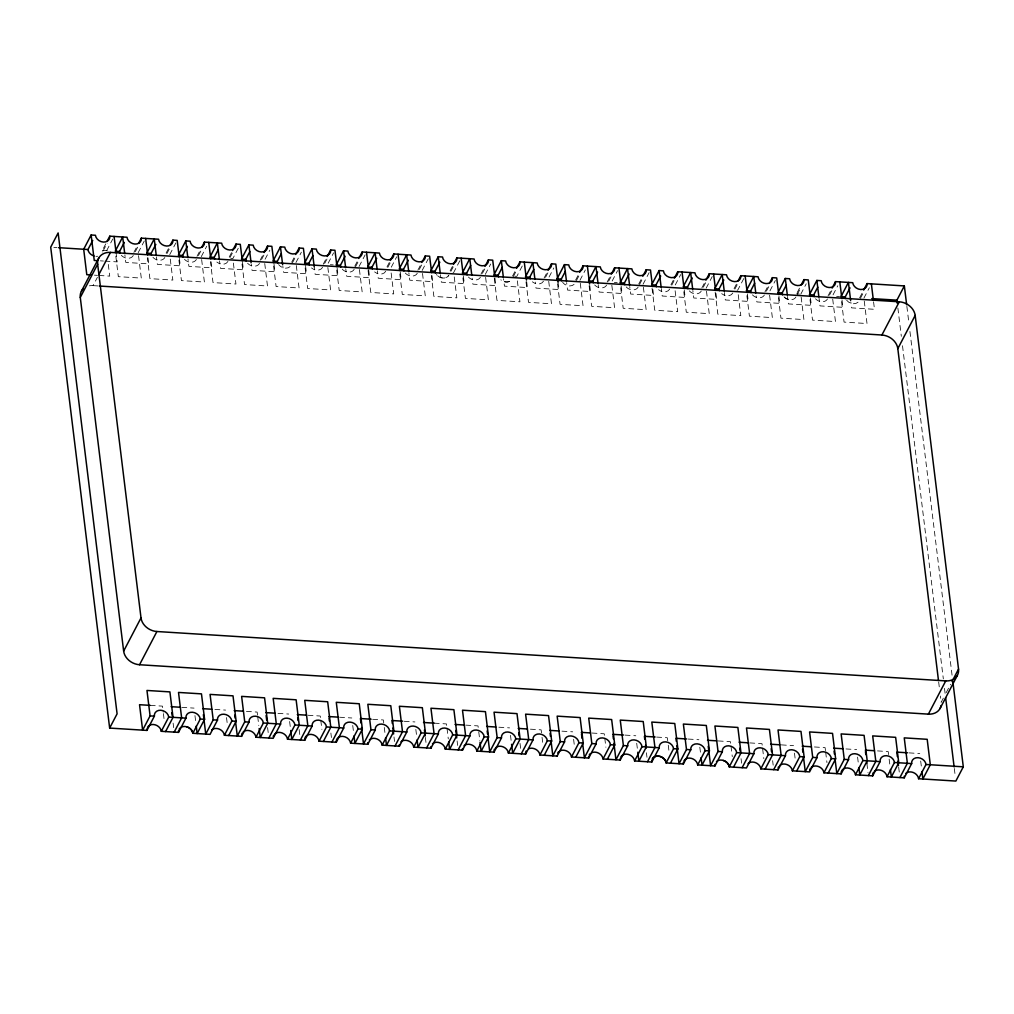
<?xml version="1.0" encoding="UTF-8"?>
<svg xmlns="http://www.w3.org/2000/svg" width="1014" height="1014" viewBox="0 0 1014 1014"><rect width="100%" height="100%" fill="white"/><g stroke="black" fill="none" stroke-linecap="round" stroke-linejoin="round"><path stroke-width="0.75" stroke-dasharray="5 3.75" d="M105.722 243.943L102.338 250.42A7.504 6.033 27.6 0 1 102.287 252.042M103.111 250.94L107.18 243.183M106.635 250.686L112.731 239.038M89.409 285.821A15.007 12.067 27.6 0 1 93.073 285.631L97.407 277.316M133.886 252.385L137.27 245.92M135.344 251.624L138.056 246.453M138.183 252.663L144.28 241.002M166.119 253.069L168.818 247.898M166.904 253.601L170.289 247.124M169.744 254.641L175.828 242.98M196.995 256.339L200.379 249.875M198.452 255.579L201.837 249.102M201.292 256.605L206.717 246.25M229.227 257.024L231.927 251.84M230.001 257.556L232.713 252.372M238.265 248.227L232.852 258.583L229.975 258.405M260.104 260.294L263.488 253.817M261.561 259.533L264.946 253.056M265.085 259.267L269.813 250.205M291.652 262.271L295.036 255.794M292.438 262.803L295.822 256.327M295.961 262.537L301.373 252.182M323.213 264.248L326.597 257.771M324.67 263.475L328.054 257.011M328.181 263.222L333.606 252.866M354.761 266.226L358.145 259.749M355.546 266.745L358.931 260.281M359.057 266.492L365.154 254.844M386.993 266.897L389.693 261.726M387.779 267.43L391.163 260.966M391.29 267.176L396.702 256.808M417.869 270.168L421.254 263.703M419.327 269.407L422.039 264.236M422.166 270.446L428.263 258.785M450.102 270.852L452.802 265.681M450.875 271.384L453.588 266.2M459.811 260.763L453.727 272.411L449.392 272.145M480.978 274.122L484.362 267.645M482.436 273.362L485.82 266.885M485.275 274.388L490.687 264.033M512.526 276.1L515.911 269.623M513.312 276.632L516.696 270.155M522.248 266.01L516.836 276.366L513.933 276.176M544.087 278.077L547.471 271.6M545.545 277.316L548.929 270.839M549.056 277.05L553.796 267.988M575.635 280.054L579.019 273.577M576.421 280.586L579.805 274.11M579.932 280.32L585.357 269.965M607.183 282.031L610.567 275.555M608.654 281.258L612.025 274.794M612.164 281.005L617.577 270.649M638.744 283.996L642.128 277.532M639.53 284.528L642.914 278.064M643.041 284.275L649.137 272.627M670.976 284.68L673.676 279.509M671.75 285.213L675.134 278.736M675.273 284.947L680.686 274.591M701.853 287.951L705.237 281.486M703.31 287.19L706.01 282.006M706.15 288.217L712.246 276.569M734.073 288.635L736.785 283.451M734.858 289.167L737.571 283.983M743.794 278.546L737.71 290.194L733.401 289.928M764.949 291.905L768.333 285.428M766.419 291.145L769.803 284.668M769.93 290.879L775.355 280.523M797.181 292.59L799.894 287.406M797.296 294.415L800.68 287.938M800.807 294.149L806.231 283.793M828.058 295.86L831.442 289.383M829.515 295.099L832.9 288.622M833.039 294.833L837.779 285.771M859.619 297.837L863.003 291.36M860.404 298.37L863.776 291.893M863.915 298.103L869.328 287.748M943.337 698.152L941.157 702.309L940.384 696.022M946.227 692.625L950.574 684.311M53.843 247.378L56.974 247.581M102.313 250.407L110.932 250.952M330.374 264.692L333.226 264.869M614.357 282.475L617.209 282.653M796.51 293.883L799.362 294.06M836.651 296.392L839.516 296.57M100.373 260.839L103.428 261.029M104.962 261.118L117.193 261.891L116.28 254.4M94.429 275.162L97.496 275.352M99.017 275.453L109.727 276.125L107.902 261.156M93.073 285.631L99.385 286.024M150.249 705.376L162.493 706.137L163.229 712.12M181.798 707.354L194.042 708.114M214.892 709.42L225.59 710.092M246.44 711.397L257.15 712.069L257.518 715.06M277.988 713.374L288.698 714.046M308.015 715.25L320.259 716.023L320.627 719.015M339.576 717.228L351.807 717.988M372.658 719.294L383.368 719.965L384.091 725.961M404.206 721.271L414.916 721.943M434.233 723.159L446.464 723.92L446.832 726.911M465.781 725.124L478.025 725.897L478.57 730.384M498.863 727.203L509.573 727.875M530.423 729.18L541.134 729.852L541.869 735.834M561.971 731.157L572.682 731.829M591.999 733.033L604.243 733.794L604.61 736.798M625.08 735.099L635.791 735.771M656.641 737.077L667.339 737.748L668.074 743.731M688.189 739.054L698.899 739.726M718.216 740.942L730.448 741.703L730.815 744.694M749.764 742.907L762.008 743.68L763.834 758.637M781.325 744.884L793.556 745.658M814.407 746.963L825.117 747.635L825.472 750.626M845.955 748.94L856.665 749.6M877.503 750.905L888.213 751.577L888.948 757.572M909.064 752.882L919.774 753.554M906.858 306.355L908.785 322.072M909.938 331.502L952.121 675.666M897.872 308.028L901.332 336.318M902.498 345.736L943.337 678.911M944.49 688.341L945.263 694.628M954.313 768.485L955.277 776.344M938.66 681.877L939.42 688.164M873.561 301.817L874.486 309.308L851.532 307.863L850.797 301.88M864.258 301.095L867.008 323.542L844.066 322.097L840.948 296.658M920.687 761.045L921.422 767.028M842.013 299.852L842.926 307.331L819.984 305.898L819.059 298.408M898.658 767.078L899.393 773.074M832.709 299.117L835.46 321.565L812.518 320.12L809.768 297.685M889.139 759.068L889.874 765.05M810.452 297.875L811.377 305.353L788.423 303.921L787.51 296.43M866.919 763.605L868.022 772.592M801.161 297.14L803.912 319.587L780.957 318.155L778.397 297.203M857.578 757.09L858.313 763.073M778.904 295.898L779.817 303.376L756.875 301.944L756.14 295.949M769.601 295.163L772.351 317.61L749.409 316.178L746.659 293.73M825.662 752.122L826.942 762.591M747.356 293.921L748.269 301.399L725.314 299.967L724.402 292.488M738.23 294.681L740.803 315.633L717.849 314.201L714.921 290.257M794.469 753.136L795.394 760.614M715.985 293.439L716.721 299.422L693.766 297.989L692.854 290.511M772.63 760.677L773.175 765.164M706.492 291.208L709.242 313.656L686.301 312.223L683.55 289.776M684.247 289.966L685.16 297.457L662.218 296.012L661.293 288.534M741.069 758.7L741.627 763.187M731.005 746.19L732.285 756.672M675.121 290.739L677.694 311.678L654.74 310.246L651.989 287.799M652.877 289.484L653.612 295.48L630.657 294.035L629.745 286.556M643.383 287.266L646.146 309.714L623.192 308.269L620.074 282.83M699.812 747.204L700.737 754.695M621.138 286.011L622.051 293.502L599.109 292.057L598.184 284.579M611.835 285.289L614.585 307.736L591.644 306.291L589.071 285.352M668.264 745.227L669.177 752.718M589.768 285.542L590.503 291.525L567.548 290.093L566.636 282.602M646.412 752.768L646.97 757.268M580.287 283.312L583.037 305.759L560.083 304.314L557.155 280.384M636.703 743.262L637.629 750.74M558.03 282.069L558.942 289.548L536 288.115L535.265 282.12M548.726 281.334L551.477 303.782L528.535 302.349L525.594 278.406M604.788 738.293L605.89 747.267M526.659 281.588L527.394 287.57L504.452 286.138L503.527 278.647M517.355 280.853L519.928 301.804L496.974 300.372L494.046 276.429M573.607 739.307L574.33 745.29M494.921 278.115L495.846 285.593L472.892 284.161L472.156 278.178M485.617 277.38L488.368 299.827L465.426 298.395L462.308 272.956M542.046 737.33L542.782 743.313M463.373 276.138L464.285 283.616L441.344 282.184L440.418 274.705M520.017 743.376L520.93 750.854M454.247 276.911L456.82 297.85L433.865 296.418L431.305 275.466M510.498 735.353L511.411 742.831M432.002 275.656L432.737 281.651L409.783 280.206L408.87 272.728M478.76 731.88L479.863 740.854M422.508 273.438L425.272 295.873L402.317 294.44L399.567 271.993M400.264 272.183L401.176 279.674L378.235 278.229L377.309 270.751M457.099 740.917L457.644 745.404M447.022 728.407L448.302 738.889M391.151 272.956L393.711 293.908L370.769 292.463L368.019 270.016M368.716 270.206L369.628 277.697L346.674 276.252L345.761 268.773M425.36 737.444L426.095 743.427M359.412 269.483L362.163 291.931L339.208 290.486L336.458 268.038M415.829 729.421L416.754 736.912M337.155 268.228L338.068 275.719L315.126 274.287L314.213 266.796M393.99 736.963L394.535 741.462M327.852 267.506L330.602 289.953L307.66 288.508L304.91 266.074M384.281 727.456L385.193 734.935M305.607 266.264L306.52 273.742L283.578 272.31L282.843 266.314M296.303 265.529L299.054 287.976L276.1 286.544L273.172 262.601M352.733 725.479L353.645 732.957M274.046 264.286L274.971 271.765L252.017 270.332L251.282 264.337M330.881 733.021L331.426 737.508M264.743 263.551L267.493 285.999L244.551 284.566L241.801 262.119M320.804 720.51L321.907 729.484M242.498 262.309L243.411 269.787L220.469 268.355L219.544 260.864M299.143 729.548L300.055 737.026M233.372 263.07L235.945 284.021L213.003 282.589L210.43 261.637M289.624 721.524L290.359 727.507M211.127 261.827L211.863 267.81L188.908 266.378L187.996 258.9M267.595 727.57L268.317 733.553M201.647 259.597L204.397 282.044L181.443 280.612L178.692 258.164M257.695 716.556L258.798 725.53M179.389 258.355L180.302 265.833L157.36 264.401L156.435 256.922M226.515 717.57L227.428 725.048M170.276 259.128L172.836 280.067L149.895 278.635L147.322 257.683M148.019 257.873L148.754 263.868L125.799 262.423L124.887 254.945M194.954 715.592L195.879 723.083M138.538 255.655L141.288 278.09L118.334 276.657L115.583 254.21M173.115 723.134L173.66 727.621M163.406 713.615L164.319 721.106M858.047 302.185A7.504 6.033 27.6 0 1 846.601 300.169M827.462 298.965A7.504 6.033 27.6 0 1 821.644 301.754A7.504 6.033 27.6 0 1 815.053 298.192M795.914 296.988A7.504 6.033 27.6 0 1 790.096 299.789A7.504 6.033 27.6 0 1 783.492 296.215M788.208 299.447A7.504 6.033 27.6 0 1 784.798 297.609M764.366 295.023A7.504 6.033 27.6 0 1 758.548 297.812A7.504 6.033 27.6 0 1 751.944 294.237M732.805 293.046A7.504 6.033 27.6 0 1 721.689 293.654M701.257 291.069A7.504 6.033 27.6 0 1 695.439 293.857A7.504 6.033 27.6 0 1 688.836 290.283M669.696 289.091A7.504 6.033 27.6 0 1 658.58 289.7M638.148 287.114A7.504 6.033 27.6 0 1 632.33 289.903A7.504 6.033 27.6 0 1 625.727 286.341M606.587 285.137A7.504 6.033 27.6 0 1 600.77 287.925A7.504 6.033 27.6 0 1 594.179 284.364M574.063 284.414A7.504 6.033 27.6 0 1 562.631 282.386M543.491 281.182A7.504 6.033 27.6 0 1 532.375 281.803M504.25 281.677A7.504 6.033 27.6 0 0 510.98 280.46A7.504 6.033 27.6 0 1 500.815 279.826M480.383 277.24A7.504 6.033 27.6 0 1 474.565 280.029A7.504 6.033 27.6 0 1 467.961 276.454M437.731 275.884A7.504 6.033 27.6 0 0 448.847 275.263A7.504 6.033 27.6 0 1 443.004 278.051A7.504 6.033 27.6 0 1 436.413 274.49M417.274 273.286A7.504 6.033 27.6 0 1 411.456 276.074A7.504 6.033 27.6 0 1 404.852 272.5M385.713 271.308A7.504 6.033 27.6 0 1 374.61 271.917M354.165 269.331A7.504 6.033 27.6 0 1 348.347 272.12A7.504 6.033 27.6 0 1 341.756 268.558M322.617 267.354A7.504 6.033 27.6 0 1 311.501 267.962M290.08 266.631A7.504 6.033 27.6 0 1 278.647 264.603M259.508 263.399A7.504 6.033 27.6 0 1 253.69 266.2A7.504 6.033 27.6 0 1 247.086 262.626M227.947 261.435A7.504 6.033 27.6 0 1 216.844 262.043M196.399 259.457A7.504 6.033 27.6 0 1 190.581 262.246A7.504 6.033 27.6 0 1 183.978 258.671M164.851 257.48A7.504 6.033 27.6 0 1 159.021 260.268A7.504 6.033 27.6 0 1 152.43 256.694M133.29 255.503A7.504 6.033 27.6 0 1 127.472 258.291A7.504 6.033 27.6 0 1 120.881 254.729M97.775 256.225A7.504 6.033 27.6 0 1 95.937 256.327"/><path stroke-width="1.5" d="M179.199 256.859L177.184 240.394L172.887 240.128A7.504 6.033 27.6 0 1 166.499 246.034A7.504 6.033 27.6 0 1 158.539 239.228L141.326 238.151A7.504 6.033 27.6 0 1 134.938 244.057A7.504 6.033 27.6 0 1 126.991 237.251L109.778 236.173A7.504 6.033 27.6 0 1 103.39 242.08A7.504 6.033 27.6 0 1 95.43 235.273L91.133 235.007L83.693 249.241L86.786 274.68L91.374 274.971M58.546 247.67L87.965 249.52L92.73 240.457M107.066 241.357L109.778 236.173M81.424 291.208L98.802 257.987M941.081 705.567A15.007 12.067 27.6 0 1 928.38 714.135L139.539 664.74A15.007 12.067 27.6 0 1 123.645 651.115L80.283 297.444L97.661 264.223A15.007 12.067 27.6 0 1 110.437 252.397L899.279 301.792A15.007 12.067 27.6 0 1 915.173 315.417L958.534 669.088L952.019 681.547M98.852 274.553L110.437 252.397M119.538 251.497L124.278 242.435M138.626 243.322L141.326 238.151M146.789 253.196L154.242 238.962L156.257 255.427M151.517 255.122A7.504 6.033 27.6 0 1 151.073 253.449L155.839 244.412M170.175 245.299L172.887 240.128M242.308 260.813L240.293 244.349L235.996 244.082A7.504 6.033 27.6 0 1 229.595 249.989A7.504 6.033 27.6 0 1 221.648 243.183L204.435 242.105A7.504 6.033 27.6 0 1 198.047 248.012A7.504 6.033 27.6 0 1 190.1 241.205L185.79 240.939L178.35 255.173L182.634 255.439L187.387 246.377M201.735 247.277L204.435 242.105M210.582 255.858L217.351 242.904L219.366 259.369M214.626 259.077A7.504 6.033 27.6 0 1 214.182 257.404L218.263 249.647M232.612 250.547L235.996 244.082M242.131 257.835L248.899 244.881L253.208 245.16A7.504 6.033 27.6 0 0 261.156 251.966A7.504 6.033 27.6 0 0 267.544 246.047L271.853 246.326L273.869 262.791M246.187 261.054A7.504 6.033 27.6 0 1 245.73 259.381L249.824 251.624M264.16 252.524L267.544 246.047M305.417 264.768L303.401 248.303L299.092 248.024A7.504 6.033 27.6 0 1 292.704 253.944A7.504 6.033 27.6 0 1 284.757 247.124L280.447 246.858L273.007 261.105L277.291 261.371L281.372 253.601M295.72 254.501L299.092 248.024M336.978 266.733L334.95 250.268L330.653 250.002A7.504 6.033 27.6 0 1 324.265 255.921A7.504 6.033 27.6 0 1 316.305 249.102L312.008 248.836L304.568 263.082L308.839 263.348L312.92 255.579M327.269 256.479L330.653 250.002M123.645 651.115L141.009 617.894L97.661 264.223M431.634 272.665L429.619 256.2L425.31 255.934A7.504 6.033 27.6 0 1 418.921 261.84A7.504 6.033 27.6 0 1 410.974 255.034L393.762 253.956A7.504 6.033 27.6 0 1 387.373 259.863A7.504 6.033 27.6 0 1 379.413 253.056L362.201 251.979A7.504 6.033 27.6 0 1 355.813 257.898A7.504 6.033 27.6 0 1 347.865 251.079L343.556 250.813L336.116 265.047L340.4 265.326A7.504 6.033 27.6 0 0 340.843 266.974M340.412 265.326L345.153 256.263M139.539 664.74L156.917 631.519L945.745 680.901A15.007 12.067 27.6 0 0 958.534 669.088M109.651 728.077L117.092 713.831L58.14 232.941L50.7 247.175L109.651 728.077L146.967 730.41M358.817 258.456L362.201 251.979M367.664 267.024L375.117 252.79L377.132 269.255M372.392 268.951A7.504 6.033 27.6 0 1 371.948 267.29L376.714 258.24M165.586 731.576L173.026 717.329L169.908 691.89L146.967 690.458L150.085 715.897L142.632 730.143L139.539 704.705L150.249 705.376M390.377 260.433L393.762 253.956M174.193 732.108L181.633 717.874L178.515 692.435L201.469 693.868L204.587 719.306L200.278 719.04A7.504 6.033 27.6 0 0 192.33 712.234A7.504 6.033 27.6 0 0 185.942 718.14L168.73 717.063A7.504 6.033 27.6 0 0 160.782 710.256A7.504 6.033 27.6 0 0 154.382 716.163L146.941 730.41A7.504 6.033 27.6 0 1 146.979 728.774M147.512 727.291A7.504 6.033 27.6 0 1 155.218 724.833A7.504 6.033 27.6 0 1 161.289 731.309L168.73 717.063M408.262 260.218L403.521 269.268L399.199 269.002L406.665 254.768L408.68 271.232M421.925 262.411L425.31 255.934M161.302 731.309L178.515 732.387L185.942 718.14M494.743 276.619L492.715 260.154L488.418 259.888A7.504 6.033 27.6 0 1 482.03 265.795A7.504 6.033 27.6 0 1 474.07 258.988L456.87 257.911A7.504 6.033 27.6 0 1 450.469 263.817A7.504 6.033 27.6 0 1 442.522 257.011L438.225 256.745L430.773 270.979L435.057 271.245L439.81 262.182M200.278 719.04L192.837 733.287A7.504 6.033 27.6 0 0 186.766 726.81A7.504 6.033 27.6 0 0 179.06 729.269M204.587 719.306L197.134 733.553L196.247 726.075M228.695 735.53L236.135 721.284L233.017 695.845L210.075 694.4L213.194 719.851L205.741 734.085L203.383 714.642M453.486 264.375L456.87 257.911M236.135 721.284L231.838 721.017A7.504 6.033 27.6 0 0 223.879 714.211A7.504 6.033 27.6 0 0 217.49 720.117L210.05 734.364L192.863 733.287A7.504 6.033 27.6 0 0 186.791 726.81M463.005 271.663L469.774 258.709L471.789 275.174M211.622 730.004A7.504 6.033 27.6 0 1 219.265 729.117A7.504 6.033 27.6 0 1 224.411 735.264L231.838 721.017M467.061 274.883A7.504 6.033 27.6 0 1 466.605 273.21L470.686 265.453M259.166 728.521L260.268 737.508L267.696 723.261L264.565 697.822L241.624 696.377L244.742 721.829L237.301 736.063L235.489 721.106M485.034 266.352L488.418 259.888M241.598 736.341L249.051 722.095A7.504 6.033 27.6 0 1 255.439 716.188A7.504 6.033 27.6 0 1 263.387 722.995L280.599 724.072A7.504 6.033 27.6 0 1 286.987 718.153A7.504 6.033 27.6 0 1 294.935 724.972L312.147 726.049A7.504 6.033 27.6 0 1 318.548 720.13A7.504 6.033 27.6 0 1 326.495 726.949L343.708 728.027A7.504 6.033 27.6 0 1 350.096 722.107A7.504 6.033 27.6 0 1 358.043 728.914L362.353 729.193L359.235 703.741L336.28 702.309L339.398 727.748L331.958 741.995M494.553 273.641L501.322 260.687L505.631 260.966A7.504 6.033 27.6 0 0 513.578 267.772A7.504 6.033 27.6 0 0 519.967 261.853L537.179 262.943A7.504 6.033 27.6 0 0 545.139 269.749A7.504 6.033 27.6 0 0 551.527 263.83L555.824 264.109L558.03 282.069M255.946 737.229L263.387 722.995M498.609 276.86A7.504 6.033 27.6 0 1 498.166 275.187L502.247 267.43M268.849 738.04L276.29 723.806L273.172 698.354L296.126 699.799L299.244 725.238L291.804 739.472L290.726 730.498M516.582 268.33L519.967 261.853M280.599 724.072L273.159 738.306L255.959 737.229A7.504 6.033 27.6 0 0 250.813 731.094A7.504 6.033 27.6 0 0 243.17 731.981M274.731 733.959A7.504 6.033 27.6 0 1 282.374 733.059A7.504 6.033 27.6 0 1 287.507 739.219L294.935 724.972M529.739 277.177L533.795 269.407M300.41 740.017L307.85 725.783L304.732 700.332L327.674 701.764L330.792 727.215L323.352 741.449M548.143 270.307L551.527 263.83M287.52 739.206L304.732 740.296L312.147 726.049M556.99 278.888L564.43 264.641L568.74 264.908A7.504 6.033 27.6 0 0 576.687 271.727A7.504 6.033 27.6 0 0 583.075 265.807L600.288 266.885A7.504 6.033 27.6 0 0 608.235 273.704A7.504 6.033 27.6 0 0 614.636 267.785L631.849 268.862A7.504 6.033 27.6 0 0 639.796 275.669A7.504 6.033 27.6 0 0 646.184 269.762L650.494 270.028L652.509 286.493M304.707 740.283A7.504 6.033 27.6 0 1 311.108 734.377A7.504 6.033 27.6 0 1 319.055 741.196L326.495 726.949M561.718 280.802A7.504 6.033 27.6 0 1 561.274 279.142L565.356 271.384M579.691 272.284L583.075 265.807M319.068 741.183L336.28 742.273L343.708 728.027M336.255 742.261A7.504 6.033 27.6 0 1 342.656 736.354A7.504 6.033 27.6 0 1 350.603 743.161L358.043 728.914M593.266 282.779A7.504 6.033 27.6 0 1 592.822 281.119L597.588 272.069M362.353 729.193L354.9 743.427L354.013 735.949M385.561 737.926L386.486 745.404L393.901 731.17L390.783 705.719L367.841 704.286L370.959 729.725L363.506 743.972L361.516 727.507M611.252 274.262L614.636 267.785M350.629 743.161L367.841 744.251L375.256 730.004A7.504 6.033 27.6 0 1 381.644 724.085A7.504 6.033 27.6 0 1 389.604 730.891L406.817 731.969A7.504 6.033 27.6 0 1 413.205 726.062A7.504 6.033 27.6 0 1 421.152 732.869L438.365 733.946A7.504 6.033 27.6 0 1 444.753 728.039A7.504 6.033 27.6 0 1 452.713 734.846L469.913 735.923A7.504 6.033 27.6 0 1 476.314 730.017A7.504 6.033 27.6 0 1 484.261 736.823L488.558 737.089L485.44 711.651L462.498 710.206L465.616 735.657L458.176 749.891M369.362 739.878A7.504 6.033 27.6 0 1 377.018 738.978A7.504 6.033 27.6 0 1 382.151 745.138L389.604 730.891M624.827 284.757A7.504 6.033 27.6 0 1 624.371 283.096L629.136 274.046M395.067 745.949L402.507 731.702L399.389 706.264L422.344 707.696L425.462 733.135L418.009 747.381L417.122 739.903M642.8 276.239L646.184 269.762M382.177 745.138L399.389 746.228L406.817 731.969M778.727 294.402L776.699 277.937L772.402 277.659A7.504 6.033 27.6 0 1 766.014 283.578A7.504 6.033 27.6 0 1 758.054 276.771L740.841 275.694A7.504 6.033 27.6 0 1 734.453 281.6A7.504 6.033 27.6 0 1 726.506 274.794L709.293 273.717A7.504 6.033 27.6 0 1 702.905 279.623A7.504 6.033 27.6 0 1 694.945 272.817L677.745 271.739A7.504 6.033 27.6 0 1 671.344 277.646A7.504 6.033 27.6 0 1 663.397 270.839L659.1 270.573L651.647 284.807L655.931 285.073L660.684 276.023M413.712 747.115L421.152 732.869M426.615 747.926L434.068 733.68L430.95 708.241L453.892 709.673L457.01 735.112L449.57 749.359M674.361 278.216L677.745 271.739M400.91 741.842A7.504 6.033 27.6 0 1 408.566 740.955A7.504 6.033 27.6 0 1 413.712 747.115L430.95 748.193L438.365 733.946M432.471 743.82A7.504 6.033 27.6 0 1 440.114 742.932A7.504 6.033 27.6 0 1 445.26 749.093L452.713 734.846M687.923 288.711A7.504 6.033 27.6 0 1 687.479 287.038L692.245 277.988M705.909 280.181L709.293 273.717M445.285 749.093L462.498 750.17L469.913 735.923M484.261 736.823L476.821 751.057A7.504 6.033 27.6 0 0 471.675 744.91A7.504 6.033 27.6 0 0 464.019 745.797M719.484 290.688A7.504 6.033 27.6 0 1 719.04 289.015L723.793 279.965M488.558 737.089L481.118 751.336L480.04 742.362M511.588 744.327L512.691 753.313L520.119 739.067L517.001 713.628L494.046 712.183L497.164 737.634L489.724 751.868L487.911 736.912M738.141 280.865L740.841 275.694M476.834 751.07L494.046 752.147L501.474 737.9A7.504 6.033 27.6 0 1 507.862 731.994A7.504 6.033 27.6 0 1 515.809 738.8L533.022 739.878A7.504 6.033 27.6 0 1 539.423 733.959A7.504 6.033 27.6 0 1 547.37 740.778L551.667 741.044L548.549 715.605L525.607 714.16L528.725 739.612L521.285 753.846M495.58 747.774A7.504 6.033 27.6 0 1 503.223 746.887A7.504 6.033 27.6 0 1 508.369 753.047L515.809 738.8M750.614 291.005L754.669 283.236M769.689 282.843L772.402 277.659M508.394 753.034L525.607 754.124L533.022 739.878M778.537 291.424L785.305 278.47L789.614 278.749A7.504 6.033 27.6 0 0 797.562 285.555A7.504 6.033 27.6 0 0 803.95 279.636L808.259 279.915L810.275 296.38M557.155 756.102L539.942 755.012L547.37 740.778M786.23 285.213L782.162 292.983A7.504 6.033 27.6 0 0 782.593 294.643M544.226 755.291L551.667 741.044M575.775 757.255L583.227 743.021L580.109 717.57L557.155 716.138L560.273 741.589L552.833 755.823L551.02 740.866M801.25 284.82L803.95 279.636M557.13 756.089L564.583 741.855A7.504 6.033 27.6 0 1 570.971 735.936A7.504 6.033 27.6 0 1 578.918 742.755L583.227 743.021M906.668 304.783L904.349 285.923L867.059 283.59A7.504 6.033 27.6 0 1 860.671 289.51A7.504 6.033 27.6 0 1 852.723 282.691L835.511 281.613A7.504 6.033 27.6 0 1 829.11 287.532A7.504 6.033 27.6 0 1 821.163 280.713L816.866 280.447L809.413 294.694L813.697 294.96L817.778 287.19M584.381 757.8L591.834 743.554L588.716 718.115L611.657 719.547L614.776 744.998L610.479 744.732A7.504 6.033 27.6 0 0 602.519 737.913A7.504 6.033 27.6 0 0 596.131 743.832L588.69 758.066L571.503 756.989L578.918 742.755M832.126 288.09L835.511 281.613M647.49 761.755L654.943 747.508L651.812 722.069L674.766 723.502L677.884 748.953L673.588 748.674A7.504 6.033 27.6 0 0 665.628 741.868A7.504 6.033 27.6 0 0 659.239 747.774L642.027 746.697A7.504 6.033 27.6 0 0 634.08 739.89A7.504 6.033 27.6 0 0 627.691 745.81L620.238 760.044L603.051 758.966L610.479 744.732M845.701 298.585A7.504 6.033 27.6 0 1 845.245 296.925L850.011 287.875M607.335 759.233L614.776 744.998M638.883 761.21L646.336 746.976L643.218 721.524L620.264 720.092L623.382 745.531L615.942 759.778L613.939 743.313M863.674 290.067L867.059 283.59M620.809 756.926A7.504 6.033 27.6 0 1 628.515 754.467A7.504 6.033 27.6 0 1 634.587 760.944L642.027 746.697M659.239 747.774L651.799 762.021L634.599 760.944M897.289 303.313L896.908 300.169L904.349 285.923M99.385 286.024L881.901 335.013L899.279 301.792M673.588 748.674L666.135 762.921A7.504 6.033 27.6 0 0 660.076 756.444A7.504 6.033 27.6 0 0 652.37 758.903M670.444 763.187L677.884 748.953M701.092 757.686L702.018 765.164L709.432 750.918L706.314 725.479L683.373 724.047L686.491 749.485L679.05 763.732L676.87 745.772M938.457 680.305L897.808 348.639L915.173 315.417M652.395 758.903A7.504 6.033 27.6 0 1 660.089 756.444A7.504 6.033 27.6 0 1 666.147 762.921L683.373 763.998L690.788 749.752A7.504 6.033 27.6 0 1 697.188 743.845A7.504 6.033 27.6 0 1 705.136 750.652L709.432 750.918M683.918 760.88A7.504 6.033 27.6 0 1 691.624 758.421A7.504 6.033 27.6 0 1 697.695 764.898L705.136 750.652M733.553 767.142L740.993 752.895L737.875 727.456L714.921 726.011L718.039 751.463L710.599 765.697L708.241 746.253M697.708 764.898L714.921 765.976L722.348 751.729A7.504 6.033 27.6 0 1 728.736 745.822A7.504 6.033 27.6 0 1 736.684 752.629L753.896 753.706A7.504 6.033 27.6 0 1 760.297 747.8A7.504 6.033 27.6 0 1 768.244 754.606L785.457 755.684A7.504 6.033 27.6 0 1 791.845 749.764A7.504 6.033 27.6 0 1 799.793 756.583L804.102 756.85L800.984 731.411L778.03 729.966L781.148 755.417L773.707 769.651M736.684 752.629L729.243 766.876A7.504 6.033 27.6 0 0 723.197 760.399M742.147 767.674L749.6 753.44L746.481 727.989L769.423 729.434L772.541 754.872L765.101 769.119M753.896 753.706L746.456 767.953L729.269 766.876A7.504 6.033 27.6 0 0 724.097 760.715A7.504 6.033 27.6 0 0 716.454 761.603M748.028 763.593A7.504 6.033 27.6 0 1 755.671 762.705A7.504 6.033 27.6 0 1 760.817 768.853L768.244 754.606M778.004 769.918L785.457 755.684M779.576 765.57A7.504 6.033 27.6 0 1 787.232 764.683A7.504 6.033 27.6 0 1 792.365 770.83L799.793 756.583M796.649 771.096L804.102 756.85M828.21 773.061L835.65 758.827L832.532 733.376L809.59 731.943L812.708 757.395L805.255 771.629L803.443 756.672M835.65 758.827L831.353 758.561A7.504 6.033 27.6 0 0 823.393 751.742A7.504 6.033 27.6 0 0 817.005 757.661L809.565 771.895L792.378 770.817M811.137 767.535A7.504 6.033 27.6 0 1 818.78 766.647A7.504 6.033 27.6 0 1 823.926 772.807L831.353 758.561M859.758 775.038L867.211 760.804L864.08 735.353L841.138 733.921L844.256 759.359L836.816 773.606L835.004 758.637M823.926 772.795L841.138 773.885L848.566 759.638A7.504 6.033 27.6 0 1 854.954 753.719A7.504 6.033 27.6 0 1 862.901 760.538L880.114 761.615A7.504 6.033 27.6 0 1 886.502 755.696A7.504 6.033 27.6 0 1 894.462 762.503L911.662 763.58A7.504 6.033 27.6 0 1 918.063 757.673A7.504 6.033 27.6 0 1 926.01 764.48L963.3 766.825L952.894 681.953M841.113 773.872A7.504 6.033 27.6 0 1 847.514 767.966A7.504 6.033 27.6 0 1 855.461 774.772L862.901 760.538M868.364 775.583L875.817 761.337L872.686 735.898L895.641 737.33L898.759 762.781L891.319 777.016L890.419 769.537M855.474 774.772L872.686 775.862L880.114 761.615M894.462 762.503L887.009 776.749A7.504 6.033 27.6 0 0 881.863 770.589A7.504 6.033 27.6 0 0 874.22 771.489M928.38 714.135L945.745 680.901M899.925 777.561L907.365 763.314L904.247 737.875L927.189 739.307L930.307 764.759L922.867 778.993L921.967 771.515M940.016 708.545L957.393 675.324M887.035 776.749L904.247 777.839L911.662 763.58M905.768 773.454A7.504 6.033 27.6 0 1 913.424 772.567A7.504 6.033 27.6 0 1 918.57 778.727L926.01 764.48M963.3 766.825L955.86 781.059L918.583 778.727M146.776 253.196L151.073 253.462M209.873 257.138L214.182 257.417M241.433 259.115L245.73 259.394M367.651 267.024L371.948 267.303M462.308 272.943L466.605 273.222M493.856 274.921L498.166 275.2M556.965 278.875L561.274 279.154M592.822 281.132L588.526 280.853L595.991 266.619L598.007 283.083M624.383 283.109L620.074 282.83L627.539 268.596L629.555 285.061M687.479 287.051L683.183 286.785L690.648 272.551L692.663 289.015M719.04 289.028L714.731 288.749L722.196 274.528L724.224 290.98M777.839 292.704L782.149 292.983A7.491 6.021 27.6 0 0 782.618 294.643M845.258 296.937L840.948 296.658L848.414 282.424L850.619 300.385M871.774 298.598L896.908 300.169M97.306 260.636L94.251 260.446L91.133 235.007M171.1 706.682L180.277 707.252M202.648 708.659L211.825 709.23M234.196 710.624L243.385 711.207M265.757 712.601L274.933 713.184M297.305 714.578L306.482 715.162M328.866 716.556L338.042 717.126M371.124 719.205L360.414 718.533L360.971 723.02M402.672 721.182L391.974 720.51L392.329 723.502M423.522 722.488L434.233 723.159M455.071 724.465L464.26 725.035M486.631 726.43L495.808 727.013M518.179 728.407L527.356 728.99M549.74 730.384L558.917 730.967M581.288 732.361L590.465 732.932M612.849 734.339L623.547 735.011M655.107 736.988L644.397 736.316L644.765 739.307M686.655 738.965L675.945 738.293L676.313 741.285M707.506 740.271L716.683 740.841M739.054 742.235L748.231 742.818M770.615 744.213L779.791 744.796M802.163 746.19L811.339 746.773M833.711 748.167L842.9 748.738M865.272 750.145L874.448 750.715M907.53 752.794L896.82 752.122L897.377 756.609M150.085 715.897L154.382 716.163M213.194 719.851L217.49 720.117M244.742 721.829L249.051 722.095M370.959 729.725L375.256 730.004M497.164 737.634L501.474 737.9M560.273 741.589L564.583 741.855M591.834 743.554L596.131 743.832M623.382 745.531L627.691 745.81M686.491 749.485L690.788 749.752M718.039 751.463L722.348 751.729M812.708 757.395L817.005 757.661M844.256 759.359L848.566 759.638M224.411 735.264L241.624 736.341M760.817 768.853L778.03 769.93M945.644 697.771L954.123 766.914M871.368 283.857L873.384 300.321M839.807 281.892L841.823 298.344M897.922 761.096L898.48 765.583M816.866 280.447L818.881 296.912M865.449 751.64L865.817 754.631M866.552 760.614L866.919 763.605M858.871 767.56L859.783 775.038M785.305 278.47L787.32 294.935M834.078 751.159L834.446 754.15M755.772 292.957L753.757 276.492L746.304 290.739L750.588 291.005A7.504 6.033 27.6 0 0 751.032 292.666M745.151 275.96L747.166 292.425M802.53 749.181L802.898 752.173M713.59 273.983L715.618 290.448M771.16 748.712L771.527 751.704M682.042 272.005L684.057 288.47M739.789 748.231L740.157 751.222M659.1 270.573L661.115 287.038M618.933 268.051L620.948 284.516M587.385 266.074L589.578 284.034M645.5 745.29L645.867 748.281M637.806 752.236L638.909 761.21M564.43 264.641L566.458 281.106M613.026 735.834L613.394 738.826M534.898 279.129L532.882 262.664L525.442 276.911L529.714 277.177A7.504 6.033 27.6 0 0 530.157 278.825M524.276 262.132L526.481 280.092M581.478 733.857L582.023 738.344M582.568 742.831L584.406 757.8M501.322 260.687L503.35 277.152M550.108 733.376L550.475 736.367M461.167 258.177L463.183 274.642M518.737 732.907L519.105 735.898M438.225 256.745L440.241 273.21M487.176 730.929L487.544 733.921M398.058 254.222L400.074 270.687M455.806 730.448L456.731 737.926M448.67 741.88L449.582 749.359M366.51 252.245L368.526 268.71M424.435 729.966L425.17 735.949M343.556 250.813L345.584 267.278M392.887 727.989L393.622 733.971M312.008 248.836L314.213 266.796M280.447 246.858L282.653 264.819M329.043 718.051L329.411 721.043M248.899 244.881L251.104 262.841M297.672 717.57L298.04 720.561M208.745 242.371L210.76 258.836M266.124 715.592L266.669 720.092M185.79 240.939L187.805 257.404M234.754 715.124L235.121 718.115M145.636 238.417L147.651 254.882M124.709 253.449L122.681 236.984L115.241 251.219L119.525 251.485A7.504 6.033 27.6 0 0 119.969 253.145M114.075 236.439L116.103 252.904M171.822 712.665L172.19 715.656M814.141 296.608A7.504 6.033 27.6 0 1 813.697 294.947M656.375 286.734A7.504 6.033 27.6 0 1 655.931 285.073M435.5 272.905A7.504 6.033 27.6 0 1 435.057 271.245A7.491 6.021 27.6 0 0 435.526 272.905M403.952 270.928A7.504 6.033 27.6 0 1 403.496 269.268M309.283 264.996A7.504 6.033 27.6 0 1 308.839 263.336M277.735 263.019A7.504 6.033 27.6 0 1 277.291 261.358M183.078 257.1A7.504 6.033 27.6 0 1 182.621 255.427M94.036 255.984A7.504 6.033 27.6 0 1 87.965 249.507M872.674 775.849A7.504 6.033 27.6 0 1 873.244 772.731M809.628 770.272A7.504 6.033 27.6 0 1 810.161 768.789M399.364 746.215A7.504 6.033 27.6 0 1 399.415 744.58M683.347 763.998A7.504 6.033 27.6 0 1 683.385 762.363M620.238 760.044A7.504 6.033 27.6 0 1 620.289 758.409M462.473 750.17A7.504 6.033 27.6 0 1 462.511 748.535M430.925 748.193A7.504 6.033 27.6 0 1 430.963 746.558M525.607 754.124A7.504 6.033 27.6 0 1 526.177 751.006M528.509 748.839A7.504 6.033 27.6 0 1 535.684 749.295A7.504 6.033 27.6 0 1 539.942 755.024M273.222 736.684A7.504 6.033 27.6 0 1 273.755 735.201M178.489 732.387A7.504 6.033 27.6 0 1 178.54 730.752M494.033 752.147A7.504 6.033 27.6 0 1 494.604 749.016M557.725 752.984A7.504 6.033 27.6 0 1 558.701 751.729M560.07 750.816A7.504 6.033 27.6 0 1 567.232 751.273A7.504 6.033 27.6 0 1 571.49 757.002M714.908 765.976A7.504 6.033 27.6 0 1 714.946 764.341M904.222 777.827A7.504 6.033 27.6 0 1 904.26 776.192M241.662 734.706A7.504 6.033 27.6 0 1 242.194 733.223M588.69 758.066A7.504 6.033 27.6 0 1 588.728 756.431M589.261 754.948A7.504 6.033 27.6 0 1 590.237 753.706M591.593 752.781A7.504 6.033 27.6 0 1 598.767 753.237A7.504 6.033 27.6 0 1 603.026 758.966M367.816 744.238A7.504 6.033 27.6 0 1 367.854 742.603M778.08 768.295A7.504 6.033 27.6 0 1 778.6 766.812M881.901 335.013A15.007 12.067 27.6 0 1 897.808 348.639M80.283 297.444A15.007 12.067 27.6 0 1 83.389 288.711M156.917 631.519A15.007 12.067 27.6 0 1 141.009 617.894M651.837 760.386A7.504 6.033 27.6 0 0 651.799 762.021A7.504 6.033 27.6 0 1 651.863 760.399"/></g></svg>
